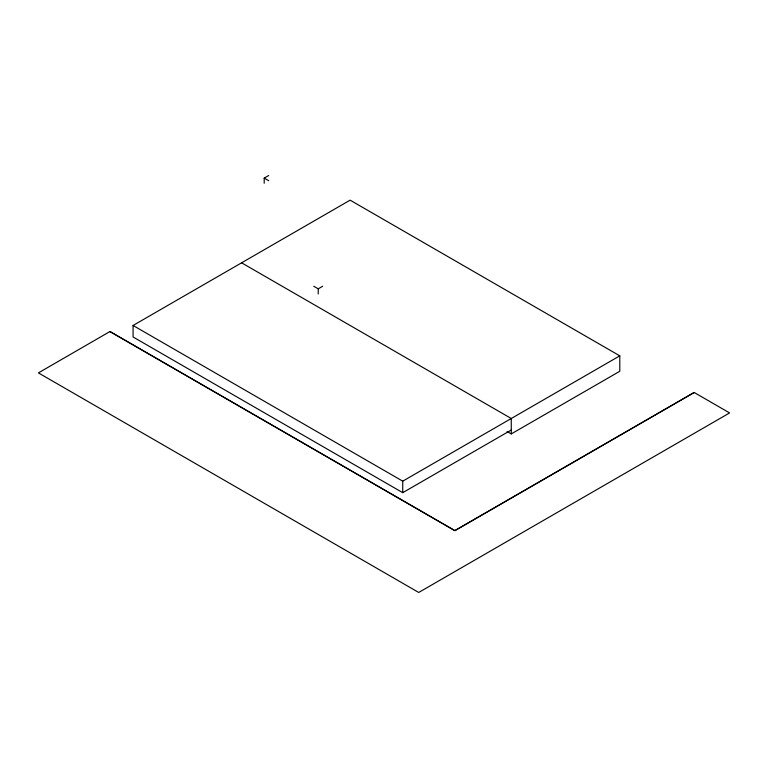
<?xml version="1.0" encoding="UTF-8"?>
<svg xmlns="http://www.w3.org/2000/svg" width="768" height="768" viewBox="0 0 768 768"><rect width="100%" height="100%" fill="white"/><g stroke="black" fill="none" stroke-linecap="round" stroke-linejoin="round"><path stroke-width="1.15" d="M264.202 183.245L264.202 178.109L268.656 175.536M109.978 331.517L38.4 372.893L418.714 592.464L729.6 412.925L694.166 392.467L454.858 530.63L109.978 331.565L454.858 530.63L694.166 392.515M511.258 430.013L402.739 492.672L133.075 336.979L133.075 325.469L350.122 200.16L619.786 355.843L619.786 371.27L511.258 433.92L507.11 431.53M313.776 286.253L318.23 288.826L322.685 286.253M133.075 325.469L402.739 481.162L619.786 355.843M264.202 178.109L268.656 180.672M241.594 262.81L511.258 418.502L511.258 433.92M402.739 481.162L402.739 492.672M318.23 288.826L318.23 293.971"/></g></svg>
